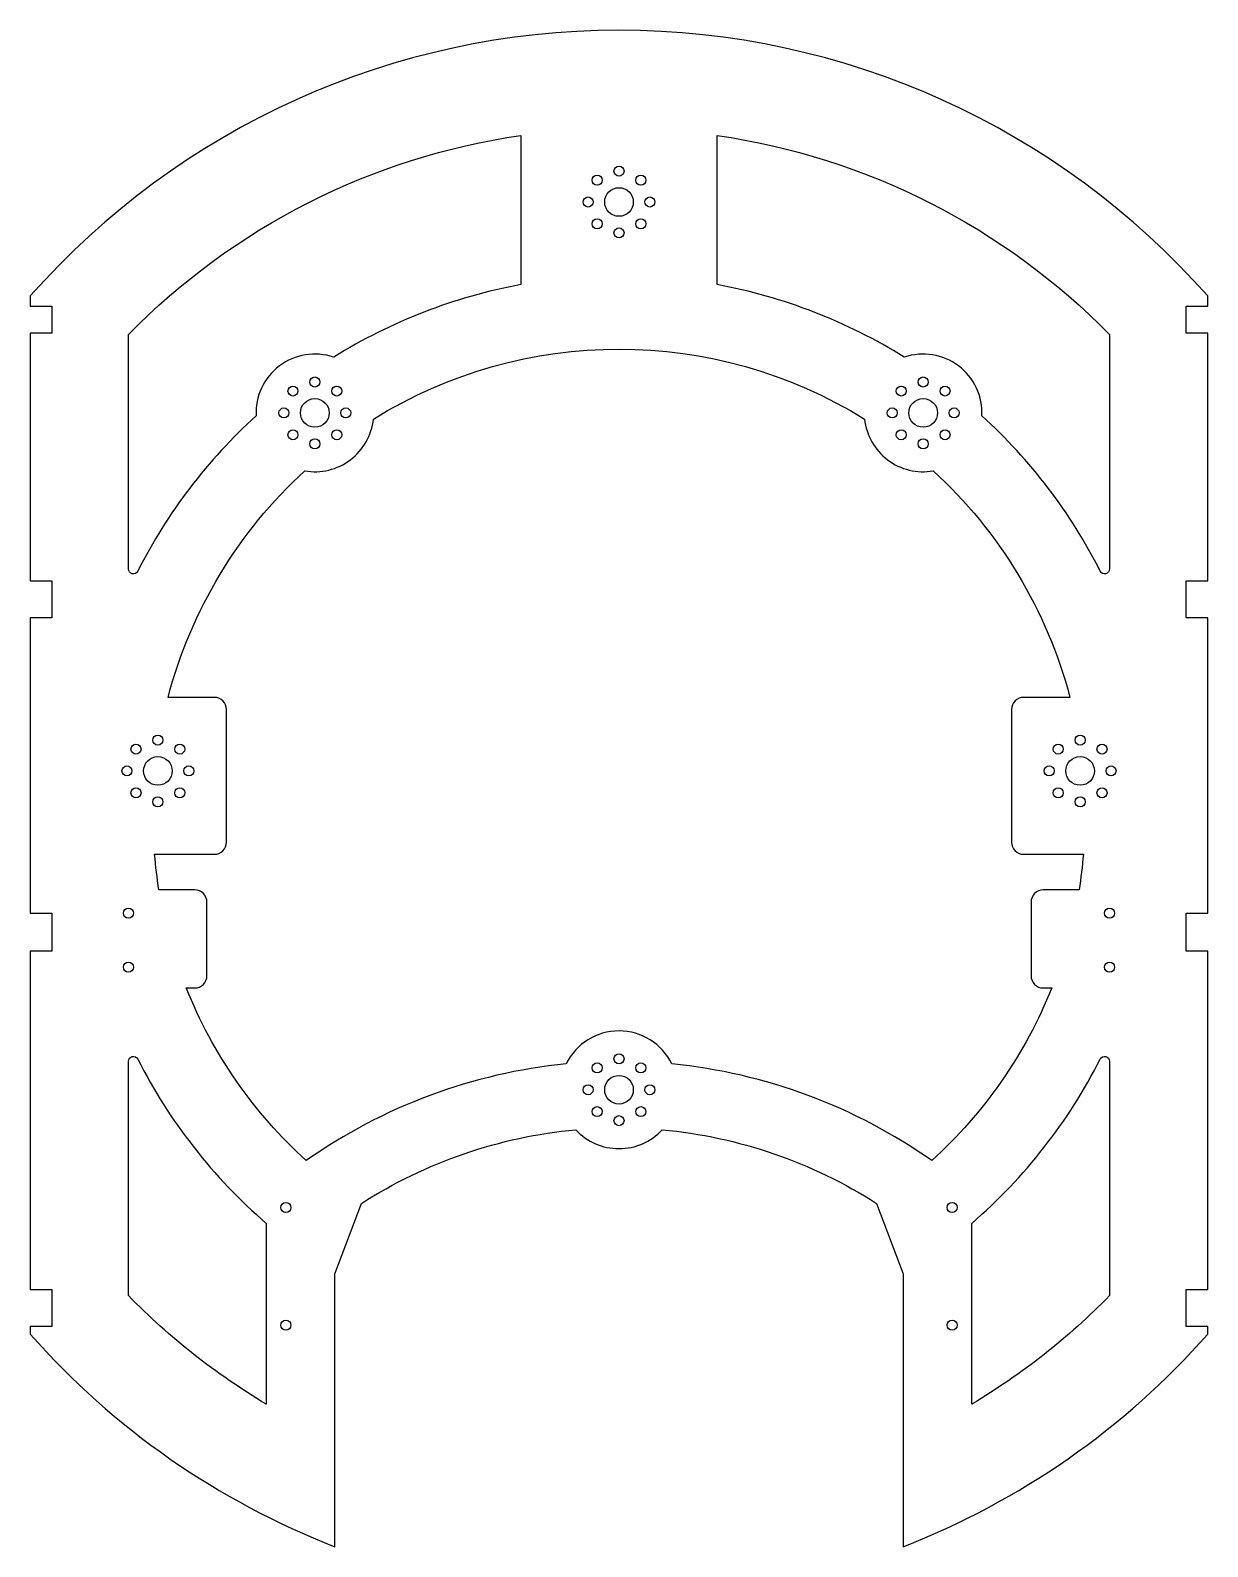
# Model space of a CAD drawing. Header units: inches. Extents: x -6 to 6, y -7.5 to 8.
import ezdxf

# ---------------------------------------------------------------- set-up
doc = ezdxf.new("R2010")
doc.units = ezdxf.units.IN
doc.header["$MEASUREMENT"] = 0

msp = doc.modelspace()

# ---------------------------------------------------------------- linework, layer by layer
for points in [[(0.44, -3.208, -0.120751), (2.625, -3.959), (2.895, -4.676), (2.895, -7.458, 0.120017), (6, -5.292), (6, -5.212), (5.78, -5.212), (5.78, -4.836), (6, -4.836), (6, -1.388), (5.78, -1.388), (5.78, -1), (6, -1), (6, 2.012), (5.78, 2.012), (5.78, 2.388), (6, 2.388), (6, 4.912), (5.78, 4.912), (5.78, 5.188), (6, 5.188), (6, 5.292, 0.451416), (-6, 5.292), (-6, 5.188), (-5.78, 5.188), (-5.78, 4.912), (-6, 4.912), (-6, 2.388), (-5.78, 2.388), (-5.78, 2.012), (-6, 2.012), (-6, -1), (-5.78, -1), (-5.78, -1.388), (-6, -1.388), (-6, -4.836), (-5.78, -4.836), (-5.78, -5.212), (-6, -5.212), (-6, -5.292, 0.120017), (-2.895, -7.458), (-2.895, -4.676), (-2.625, -3.959, -0.120751), (-0.44, -3.208, 0.437082)], [(-3.699, 4.07, 0.091203), (-4.905, 2.487, -0.789129), (-5, 2.51), (-5, 4.899, -0.164525), (-1, 6.928), (-1, 5.408, 0.093835), (-2.908, 4.668, 0.529091)], [(2.908, 4.668, 0.093835), (1, 5.408), (1, 6.928, -0.164525), (5, 4.899), (5, 2.51, -0.789129), (4.905, 2.487, 0.091203), (3.699, 4.07, 0.529091)], [(4.125, 1.2, 0.414214), (4, 1.075), (4, -0.275, 0.414214), (4.125, -0.4), (4.733, -0.4, -0.019188), (4.689, -0.762), (4.325, -0.762, 0.414214), (4.2, -0.887), (4.2, -1.637, 0.414214), (4.325, -1.762), (4.411, -1.762, -0.114296), (3.187, -3.522, 0.129896), (0.539, -2.537, 0.624774), (-0.539, -2.537, 0.129896), (-3.187, -3.522, -0.114296), (-4.411, -1.762), (-4.325, -1.762, 0.414214), (-4.2, -1.637), (-4.2, -0.887, 0.414214), (-4.325, -0.762), (-4.689, -0.762, -0.019188), (-4.733, -0.4), (-4.125, -0.4, 0.414214), (-4, -0.275), (-4, 1.075, 0.414214), (-4.125, 1.2), (-4.596, 1.2, -0.144927), (-3.202, 3.509, 0.433375), (-2.503, 4.037, -0.284897), (2.503, 4.037, 0.433375), (3.202, 3.509, -0.144927), (4.596, 1.2)], [(-3.595, -6.006, -0.064153), (-5, -4.899), (-5, -2.51, -0.789129), (-4.905, -2.487, 0.097591), (-3.595, -4.162)], [(3.595, -6.006), (3.595, -4.162, 0.097591), (4.905, -2.487, -0.789129), (5, -2.51), (5, -4.899, -0.064153)]]:
    msp.add_lwpolyline(points, format="xyb", close=True)
for centre, radius in [((-0.223, 6.473), 0.0512), ((0, 6.565), 0.0512), ((0.223, 6.473), 0.0512), ((0, 6.25), 0.146), ((-0.315, 6.25), 0.0512), ((0.315, 6.25), 0.0512), ((-0.223, 6.027), 0.0512), ((0.223, 6.027), 0.0512), ((0, 5.935), 0.0512), ((-3.323, 4.323), 0.0512), ((-3.1, 4.415), 0.0512), ((-2.877, 4.323), 0.0512), ((2.877, 4.323), 0.0512), ((3.1, 4.415), 0.0512), ((3.323, 4.323), 0.0512), ((-3.1, 4.1), 0.146), ((3.1, 4.1), 0.146), ((-3.415, 4.1), 0.0512), ((-2.785, 4.1), 0.0512), ((2.785, 4.1), 0.0512), ((3.415, 4.1), 0.0512), ((-3.323, 3.877), 0.0512), ((-2.877, 3.877), 0.0512), ((2.877, 3.877), 0.0512), ((3.323, 3.877), 0.0512), ((-3.1, 3.785), 0.0512), ((3.1, 3.785), 0.0512), ((-4.7, 0.765), 0.0512), ((4.7, 0.765), 0.0512), ((-4.923, 0.673), 0.0512), ((-4.477, 0.673), 0.0512), ((4.477, 0.673), 0.0512), ((4.923, 0.673), 0.0512), ((-5.015, 0.45), 0.0512), ((-4.7, 0.45), 0.146), ((-4.385, 0.45), 0.0512), ((4.385, 0.45), 0.0512), ((4.7, 0.45), 0.146), ((5.015, 0.45), 0.0512), ((-4.923, 0.227), 0.0512), ((-4.7, 0.135), 0.0512), ((-4.477, 0.227), 0.0512), ((4.477, 0.227), 0.0512), ((4.7, 0.135), 0.0512), ((4.923, 0.227), 0.0512), ((-5, -1), 0.0512), ((5, -1), 0.0512), ((-5, -1.55), 0.0512), ((5, -1.55), 0.0512), ((0, -2.485), 0.0512), ((-0.223, -2.577), 0.0512), ((0.223, -2.577), 0.0512), ((-0.315, -2.8), 0.0512), ((0, -2.8), 0.146), ((0.315, -2.8), 0.0512), ((-0.223, -3.023), 0.0512), ((0, -3.115), 0.0512), ((0.223, -3.023), 0.0512), ((-3.395, -4), 0.0512), ((3.395, -4), 0.0512), ((-3.395, -5.2), 0.0512), ((3.395, -5.2), 0.0512)]:
    msp.add_circle(centre, radius)

doc.saveas('drawing.dxf')
